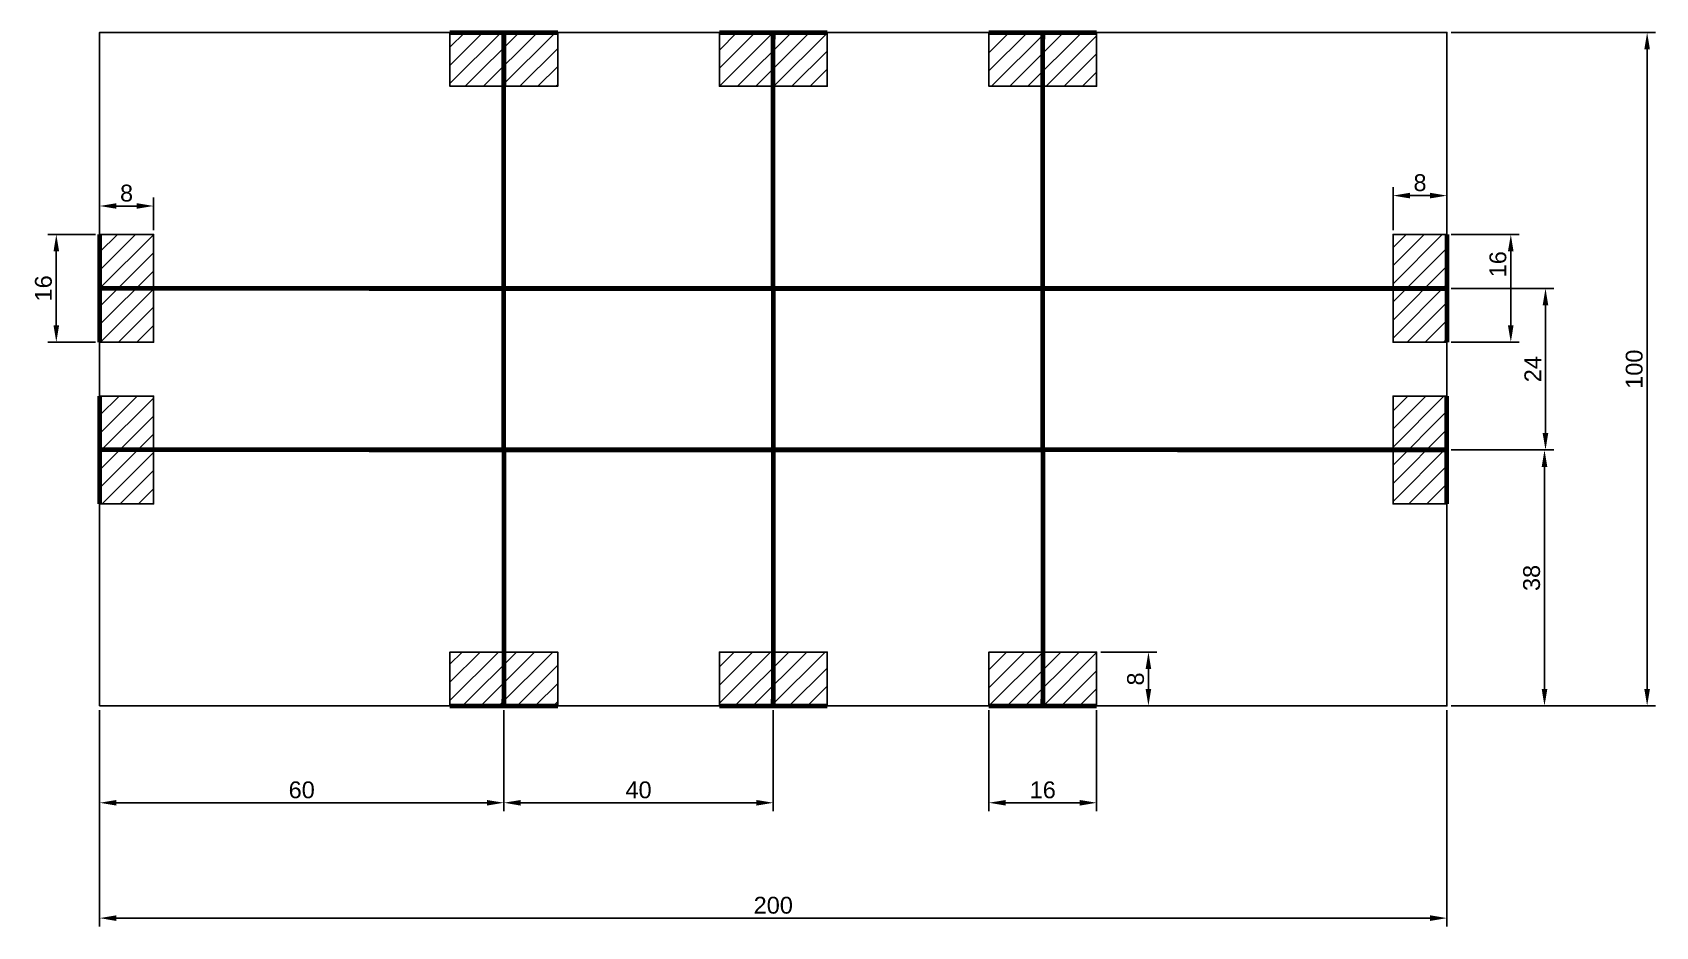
# Model space of a CAD drawing. Header units: millimetres. Extents: x -10 to 231, y -33 to 100.
import ezdxf

# ---------------------------------------------------------------- set-up
doc = ezdxf.new("R2010")
doc.units = ezdxf.units.MM
for name, color, linetype in [('Charging', 154, 'Continuous'), ('IN', 114, 'Continuous'), ('Miejsca odkładcze', 54, 'Continuous'), ('OUT', 14, 'Continuous'), ('Wymiary', 5, 'Continuous')]:
    doc.layers.add(name, color=color, linetype=linetype)
doc.layers.add('Roads', color=7, linetype='Continuous', lineweight=200)
doc.styles.get("Standard").update_dxf_attribs({"font": 'arial.ttf'})
doc.dimstyles.new('ISO-25', dxfattribs={"dimtxt": 2.5, "dimasz": 2.5, "dimexe": 1.25, "dimexo": 0.625, "dimtad": 1, "dimtxsty": 'Standard', "dimcen": 2.5, "dimadec": 0, "dimazin": 0, "dimtfac": 1, "dimtmove": 0, "dimatfit": 3, "dimfxl": 1, "dimarcsym": 0})

# ---------------------------------------------------------------- blocks, each defined once
blk = doc.blocks.new('*D8')
at = {"layer": 'Defpoints', "color": 0, "transparency": 16777216}
for p in [(0, 0), (200, 0), (200, -31.51)]:
    blk.add_point(p, dxfattribs=at)
at = {"layer": 'Wymiary', "color": 0, "lineweight": -2, "transparency": 16777216}
for p, q in [((0, -0.62), (0, -32.76)), ((200, -0.62), (200, -32.76)), ((2.5, -31.51), (197.5, -31.51))]:
    blk.add_line(p, q, dxfattribs=at)
at = {"layer": 'Wymiary', "color": 0, "transparency": 16777216}
for points in [[(2.5, -31.09), (2.5, -31.93), (0, -31.51)], [(197.5, -31.09), (197.5, -31.93), (200, -31.51)]]:
    blk.add_solid(points, dxfattribs=at)
at = {"layer": 'Wymiary', "color": 0, "transparency": 16777216, "insert": (100, -29.61), "char_height": 2.5, "attachment_point": 5}
blk.add_mtext('200', dxfattribs=at)
blk = doc.blocks.new('*D9')
at = {"layer": 'Defpoints', "color": 0, "transparency": 16777216}
for p in [(200, 100), (200, 0), (229.72, 0)]:
    blk.add_point(p, dxfattribs=at)
at = {"layer": 'Wymiary', "color": 0, "lineweight": -2, "transparency": 16777216}
for p, q in [((200.63, 100), (230.97, 100)), ((229.72, 97.5), (229.72, 2.5)), ((200.63, 0), (230.97, 0))]:
    blk.add_line(p, q, dxfattribs=at)
at = {"layer": 'Wymiary', "color": 0, "transparency": 16777216}
for points in [[(229.3, 97.5), (230.13, 97.5), (229.72, 100)], [(229.3, 2.5), (230.13, 2.5), (229.72, 0)]]:
    blk.add_solid(points, dxfattribs=at)
at = {"layer": 'Wymiary', "color": 0, "transparency": 16777216, "insert": (227.81, 50), "char_height": 2.5, "attachment_point": 5, "rotation": 90}
blk.add_mtext('100', dxfattribs=at)
blk = doc.blocks.new('*D14')
at = {"layer": 'Defpoints', "color": 0, "transparency": 16777216}
for p in [(132, 0), (148, 0), (148, -14.38)]:
    blk.add_point(p, dxfattribs=at)
at = {"layer": 'Wymiary', "color": 0, "lineweight": -2, "transparency": 16777216}
for p, q in [((132, -0.63), (132, -15.63)), ((148, -0.63), (148, -15.63)), ((134.5, -14.38), (145.5, -14.38))]:
    blk.add_line(p, q, dxfattribs=at)
at = {"layer": 'Wymiary', "color": 0, "transparency": 16777216}
for points in [[(134.5, -13.97), (134.5, -14.8), (132, -14.38)], [(145.5, -13.97), (145.5, -14.8), (148, -14.38)]]:
    blk.add_solid(points, dxfattribs=at)
at = {"layer": 'Wymiary', "color": 0, "transparency": 16777216, "insert": (140, -12.48), "char_height": 2.5, "attachment_point": 5}
blk.add_mtext('16', dxfattribs=at)
blk = doc.blocks.new('*D24')
at = {"layer": 'Defpoints', "color": 0, "transparency": 16777216}
for p in [(60, 0), (100, 0), (100, -14.38)]:
    blk.add_point(p, dxfattribs=at)
at = {"layer": 'Wymiary', "color": 0, "lineweight": -2, "transparency": 16777216}
for p, q in [((60, -0.63), (60, -15.63)), ((100, -0.63), (100, -15.63)), ((62.5, -14.38), (97.5, -14.38))]:
    blk.add_line(p, q, dxfattribs=at)
at = {"layer": 'Wymiary', "color": 0, "transparency": 16777216}
for points in [[(62.5, -13.97), (62.5, -14.8), (60, -14.38)], [(97.5, -13.97), (97.5, -14.8), (100, -14.38)]]:
    blk.add_solid(points, dxfattribs=at)
at = {"layer": 'Wymiary', "color": 0, "transparency": 16777216, "insert": (80, -12.48), "char_height": 2.5, "attachment_point": 5}
blk.add_mtext('40', dxfattribs=at)
blk = doc.blocks.new('*D25')
at = {"layer": 'Defpoints', "color": 0, "transparency": 16777216}
for p in [(0, 0), (60, 0), (0, -14.38)]:
    blk.add_point(p, dxfattribs=at)
at = {"layer": 'Wymiary', "color": 0, "lineweight": -2, "transparency": 16777216}
for p, q in [((0, -0.62), (0, -15.63)), ((60, -0.62), (60, -15.63)), ((57.5, -14.38), (2.5, -14.38))]:
    blk.add_line(p, q, dxfattribs=at)
at = {"layer": 'Wymiary', "color": 0, "transparency": 16777216}
for points in [[(2.5, -13.97), (2.5, -14.8), (0, -14.38)], [(57.5, -13.97), (57.5, -14.8), (60, -14.38)]]:
    blk.add_solid(points, dxfattribs=at)
at = {"layer": 'Wymiary', "color": 0, "transparency": 16777216, "insert": (30, -12.48), "char_height": 2.5, "attachment_point": 5}
blk.add_mtext('60', dxfattribs=at)
blk = doc.blocks.new('*D27')
at = {"layer": 'Defpoints', "color": 0, "transparency": 16777216}
for p in [(148, 8), (148, 0), (155.69, 0)]:
    blk.add_point(p, dxfattribs=at)
at = {"layer": 'Wymiary', "color": 0, "lineweight": -2, "transparency": 16777216}
for p, q in [((148.63, 8), (156.94, 8)), ((155.69, 5.5), (155.69, 2.5)), ((148.63, 0), (156.94, 0))]:
    blk.add_line(p, q, dxfattribs=at)
at = {"layer": 'Wymiary', "color": 0, "transparency": 16777216}
for points in [[(155.27, 5.5), (156.1, 5.5), (155.69, 8)], [(155.27, 2.5), (156.1, 2.5), (155.69, 0)]]:
    blk.add_solid(points, dxfattribs=at)
at = {"layer": 'Wymiary', "color": 0, "transparency": 16777216, "insert": (153.79, 4), "char_height": 2.5, "attachment_point": 5, "rotation": 90}
blk.add_mtext('8', dxfattribs=at)
blk = doc.blocks.new('*D35')
at = {"layer": 'Defpoints', "color": 0, "transparency": 16777216}
for p in [(200, 38), (200, 0), (214.48, 0)]:
    blk.add_point(p, dxfattribs=at)
at = {"layer": 'Wymiary', "color": 0, "lineweight": -2, "transparency": 16777216}
for p, q in [((200.63, 38), (215.73, 38)), ((214.48, 35.5), (214.48, 2.5)), ((200.63, 0), (215.73, 0))]:
    blk.add_line(p, q, dxfattribs=at)
at = {"layer": 'Wymiary', "color": 0, "transparency": 16777216}
for points in [[(214.07, 35.5), (214.9, 35.5), (214.48, 38)], [(214.07, 2.5), (214.9, 2.5), (214.48, 0)]]:
    blk.add_solid(points, dxfattribs=at)
at = {"layer": 'Wymiary', "color": 0, "transparency": 16777216, "insert": (212.58, 19), "char_height": 2.5, "attachment_point": 5, "rotation": 90}
blk.add_mtext('38', dxfattribs=at)
blk = doc.blocks.new('*D36')
at = {"layer": 'Defpoints', "color": 0, "transparency": 16777216}
for p in [(200, 62), (200, 38), (214.63, 38)]:
    blk.add_point(p, dxfattribs=at)
at = {"layer": 'Wymiary', "color": 0, "lineweight": -2, "transparency": 16777216}
for p, q in [((200.63, 62), (215.88, 62)), ((214.63, 59.5), (214.63, 40.5)), ((200.63, 38), (215.88, 38))]:
    blk.add_line(p, q, dxfattribs=at)
at = {"layer": 'Wymiary', "color": 0, "transparency": 16777216}
for points in [[(214.21, 59.5), (215.04, 59.5), (214.63, 62)], [(214.21, 40.5), (215.04, 40.5), (214.63, 38)]]:
    blk.add_solid(points, dxfattribs=at)
at = {"layer": 'Wymiary', "color": 0, "transparency": 16777216, "insert": (212.75, 50), "char_height": 2.5, "attachment_point": 5, "rotation": 90}
blk.add_mtext('24', dxfattribs=at)
blk = doc.blocks.new('*D37')
at = {"layer": 'Defpoints', "color": 0, "transparency": 16777216}
for p in [(-6.43, 70), (0, 70), (0, 54)]:
    blk.add_point(p, dxfattribs=at)
at = {"layer": 'Wymiary', "color": 0, "lineweight": -2, "transparency": 16777216}
for p, q in [((-0.63, 70), (-7.68, 70)), ((-6.43, 56.5), (-6.43, 67.5)), ((-0.63, 54), (-7.68, 54))]:
    blk.add_line(p, q, dxfattribs=at)
at = {"layer": 'Wymiary', "color": 0, "transparency": 16777216}
for points in [[(-6.84, 67.5), (-6.01, 67.5), (-6.43, 70)], [(-6.84, 56.5), (-6.01, 56.5), (-6.43, 54)]]:
    blk.add_solid(points, dxfattribs=at)
at = {"layer": 'Wymiary', "color": 0, "transparency": 16777216, "insert": (-8.33, 62), "char_height": 2.5, "attachment_point": 5, "rotation": 90}
blk.add_mtext('16', dxfattribs=at)
blk = doc.blocks.new('*D38')
at = {"layer": 'Defpoints', "color": 0, "transparency": 16777216}
for p in [(8, 74.23), (0, 70), (8, 70)]:
    blk.add_point(p, dxfattribs=at)
at = {"layer": 'Wymiary', "color": 0, "lineweight": -2, "transparency": 16777216}
for p, q in [((0, 70.62), (0, 75.48)), ((8, 70.62), (8, 75.48)), ((2.5, 74.23), (5.5, 74.23))]:
    blk.add_line(p, q, dxfattribs=at)
at = {"layer": 'Wymiary', "color": 0, "transparency": 16777216}
for points in [[(2.5, 74.65), (2.5, 73.82), (0, 74.23)], [(5.5, 74.65), (5.5, 73.82), (8, 74.23)]]:
    blk.add_solid(points, dxfattribs=at)
at = {"layer": 'Wymiary', "color": 0, "transparency": 16777216, "insert": (4, 76.13), "char_height": 2.5, "attachment_point": 5}
blk.add_mtext('8', dxfattribs=at)
blk = doc.blocks.new('*D39')
at = {"layer": 'Defpoints', "color": 0, "transparency": 16777216}
for p in [(200, 75.77), (192, 70), (200, 70)]:
    blk.add_point(p, dxfattribs=at)
at = {"layer": 'Wymiary', "color": 0, "lineweight": -2, "transparency": 16777216}
for p, q in [((192, 70.62), (192, 77.02)), ((194.5, 75.77), (197.5, 75.77)), ((200, 70.62), (200, 77.02))]:
    blk.add_line(p, q, dxfattribs=at)
at = {"layer": 'Wymiary', "color": 0, "transparency": 16777216}
for points in [[(194.5, 76.19), (194.5, 75.36), (192, 75.77)], [(197.5, 76.19), (197.5, 75.36), (200, 75.77)]]:
    blk.add_solid(points, dxfattribs=at)
at = {"layer": 'Wymiary', "color": 0, "transparency": 16777216, "insert": (196, 77.68), "char_height": 2.5, "attachment_point": 5}
blk.add_mtext('8', dxfattribs=at)
blk = doc.blocks.new('*D40')
at = {"layer": 'Defpoints', "color": 0, "transparency": 16777216}
for p in [(200, 70), (200, 54), (209.48, 54)]:
    blk.add_point(p, dxfattribs=at)
at = {"layer": 'Wymiary', "color": 0, "lineweight": -2, "transparency": 16777216}
for p, q in [((200.63, 70), (210.73, 70)), ((209.48, 67.5), (209.48, 56.5)), ((200.63, 54), (210.73, 54))]:
    blk.add_line(p, q, dxfattribs=at)
at = {"layer": 'Wymiary', "color": 0, "transparency": 16777216}
for points in [[(209.06, 67.5), (209.89, 67.5), (209.48, 70)], [(209.06, 56.5), (209.89, 56.5), (209.48, 54)]]:
    blk.add_solid(points, dxfattribs=at)
at = {"layer": 'Wymiary', "color": 0, "transparency": 16777216, "insert": (207.58, 65.58), "char_height": 2.5, "attachment_point": 5, "rotation": 90}
blk.add_mtext('16', dxfattribs=at)

msp = doc.modelspace()

# ---------------------------------------------------------------- hatches: boundary and pattern name
at = {"layer": 'Charging'}
h = msp.add_hatch(dxfattribs=at)
h.set_pattern_fill('ANSI31', color=256, scale=0.6)
h.paths.add_polyline_path([(60, 100), (52, 100), (52, 92), (60, 92)])
h.paths.add_polyline_path([(68, 100), (60, 100), (60, 92), (68, 92)])
h.paths.add_polyline_path([(100, 100), (92, 100), (92, 92), (100, 92)])
h.paths.add_polyline_path([(108, 100), (100, 100), (100, 92), (108, 92)])
h.paths.add_polyline_path([(140, 100), (132, 100), (132, 92), (140, 92)])
h.paths.add_polyline_path([(148, 100), (140, 100), (140, 92), (148, 92)])
at = {"layer": 'IN'}
h = msp.add_hatch(dxfattribs=at)
h.set_pattern_fill('ANSI31', color=256, scale=0.6)
h.paths.add_polyline_path([(8, 70), (0, 70), (0, 62), (8, 62)])
h.paths.add_polyline_path([(8, 62), (0, 62), (0, 54), (8, 54)])
h.paths.add_polyline_path([(8, 46), (0, 46), (0, 38), (8, 38)])
h.paths.add_polyline_path([(8, 38), (0, 38), (0, 30), (8, 30)])
at = {"layer": 'Miejsca odkładcze'}
h = msp.add_hatch(dxfattribs=at)
h.set_pattern_fill('ANSI31', color=256, scale=0.6)
h.paths.add_polyline_path([(60, 8), (52, 8), (52, 0), (60, 0)])
h.paths.add_polyline_path([(68, 8), (60, 8), (60, 0), (68, 0)])
h.paths.add_polyline_path([(100, 8), (92, 8), (92, 0), (100, 0)])
h.paths.add_polyline_path([(108, 8), (100, 8), (100, 0), (108, 0)])
h.paths.add_polyline_path([(140, 8), (132, 8), (132, 0), (140, 0)])
h.paths.add_polyline_path([(148, 8), (140, 8), (140, 0), (148, 0)])
at = {"layer": 'OUT'}
h = msp.add_hatch(dxfattribs=at)
h.set_pattern_fill('ANSI31', color=256, scale=0.6)
h.paths.add_polyline_path([(200, 70), (192, 70), (192, 62), (200, 62)])
h.paths.add_polyline_path([(200, 62), (192, 62), (192, 54), (200, 54)])
h.paths.add_polyline_path([(200, 46), (192, 46), (192, 38), (200, 38)])
h.paths.add_polyline_path([(200, 38), (192, 38), (192, 30), (200, 30)])

# ---------------------------------------------------------------- linework, layer by layer
for p, q in [((0, 100), (0, 62)), ((0, 100), (0, 38)), ((200, 100), (0, 100)), ((0, 100), (0, 0)), ((0, 0), (0, 100)), ((0, 100), (200, 100)), ((200, 0), (200, 100)), ((200, 100), (200, 0)), ((0, 38), (0, 22)), ((200, 38), (200, 22)), ((0, 0), (45, 0)), ((0, 0), (200, 0)), ((200, 0), (0, 0))]:
    msp.add_line(p, q)
for points in [[(0, 0), (200, 0), (200, 100), (0, 100)], [(0, 0), (0, 0), (0, 0), (0, 0)]]:
    msp.add_lwpolyline(points, close=True)
at = {"layer": 'Charging'}
for points in [[(60, 100), (52, 100), (52, 92), (60, 92)], [(60, 100), (68, 100), (68, 92), (60, 92)], [(100, 100), (92, 100), (92, 92), (100, 92)], [(100, 100), (108, 100), (108, 92), (100, 92)], [(140, 100), (132, 100), (132, 92), (140, 92)], [(140, 100), (148, 100), (148, 92), (140, 92)]]:
    msp.add_lwpolyline(points, dxfattribs=at)
at = {"layer": 'IN'}
for p, q in [((0, 70), (0, 78)), ((0, 62), (0, 70)), ((0, 30), (0, 38)), ((0, 22), (0, 30))]:
    msp.add_line(p, q, dxfattribs=at)
for points in [[(8, 62), (8, 70), (0, 70), (0, 62)], [(0, 62), (0, 54), (8, 54), (8, 62)], [(8, 38), (8, 46), (0, 46), (0, 38)], [(0, 38), (0, 30), (8, 30), (8, 38)]]:
    msp.add_lwpolyline(points, dxfattribs=at)
at = {"layer": 'Miejsca odkładcze'}
for points in [[(60, 0), (52, 0), (52, 8), (60, 8)], [(60, 0), (68, 0), (68, 8), (60, 8)], [(100, 0), (92, 0), (92, 8), (100, 8)], [(100, 0), (108, 0), (108, 8), (100, 8)], [(140, 0), (132, 0), (132, 8), (140, 8)], [(140, 0), (148, 0), (148, 8), (140, 8)]]:
    msp.add_lwpolyline(points, dxfattribs=at)
at = {"layer": 'OUT'}
for p, q in [((200, 70), (200, 78)), ((200, 62), (200, 70))]:
    msp.add_line(p, q, dxfattribs=at)
for points in [[(192, 62), (192, 70), (200, 70), (200, 62)], [(192, 62), (192, 62), (192, 54), (200, 54), (200, 62)], [(192, 38), (192, 46), (200, 46), (200, 38)], [(192, 38), (192, 38), (192, 30), (200, 30), (200, 38)]]:
    msp.add_lwpolyline(points, dxfattribs=at)
at = {"layer": 'Roads'}
for p, q in [((52, 100), (68, 100)), ((60, 62), (60, 100)), ((60, 62), (60, 100)), ((60, 62), (60, 100)), ((60, 62), (60, 100)), ((60, 100), (60, 92)), ((60, 100), (60, 99)), ((92, 100), (108, 100)), ((100, 62), (100, 100)), ((100, 100), (100, 99)), ((132, 100), (148, 100)), ((140, 62), (140, 100)), ((140, 100), (140, 99)), ((0, 70), (0, 54)), ((200, 70), (200, 54)), ((200, 62), (0, 62)), ((200, 62), (0, 62)), ((200, 62), (0, 62)), ((40, 62), (200, 62)), ((40, 62), (80, 62)), ((60, 38), (60, 62)), ((60, 62), (100, 62)), ((100, 62), (100, 38)), ((120, 62), (160, 62)), ((140, 38), (140, 62)), ((0, 46), (0, 30)), ((200, 30), (200, 46)), ((200, 38), (0, 38)), ((40, 38), (80, 38)), ((80, 38), (60, 38)), ((60, 38), (60, 0)), ((80, 38), (120, 38)), ((100, 38), (140, 38)), ((100, 38), (100, 0)), ((140, 38), (140, 0)), ((160, 38), (200, 38)), ((200, 38), (199, 38)), ((52, 0), (68, 0)), ((60, 0), (60, 1)), ((92, 0), (108, 0)), ((100, 0), (100, 1)), ((140, 0), (140, 1)), ((132, 0), (148, 0))]:
    msp.add_line(p, q, dxfattribs=at)

# ---------------------------------------------------------------- dimensions: what is measured, and where the dimension line sits
at = {"layer": 'Wymiary'}
for base, p1, p2, picture, middle in [((229.716, 0), (200, 100), (200, 0), '*D9', (227.814, 50)), ((-6.427, 70), (0, 54), (0, 70), '*D37', (-8.328, 62)), ((214.628, 38), (200, 62), (200, 38), '*D36', (212.748, 50)), ((214.484, 0), (200, 38), (200, 0), '*D35', (212.582, 19)), ((155.687, 0), (148, 8), (148, 0), '*D27', (153.786, 4))]:
    dim = msp.add_linear_dim(base=base, p1=p1, p2=p2, angle=90, dimstyle='ISO-25', dxfattribs=at)
    dim.commit()
    dim.dimension.update_dxf_attribs({"geometry": picture, "text_midpoint": middle})
for base, p1, p2, picture, middle in [((8, 74.232), (0, 70), (8, 70), '*D38', (4, 76.134)), ((200, 75.774), (192, 70), (200, 70), '*D39', (196, 77.676)), ((200, -31.511), (0, 0), (200, 0), '*D8', (100, -29.61)), ((0, -14.385), (60, 0), (0, 0), '*D25', (30, -12.483)), ((100, -14.385), (60, 0), (100, 0), '*D24', (80, -12.483)), ((148, -14.385), (132, 0), (148, 0), '*D14', (140, -12.483))]:
    dim = msp.add_linear_dim(base=base, p1=p1, p2=p2, dimstyle='ISO-25', dxfattribs=at)
    dim.commit()
    dim.dimension.update_dxf_attribs({"geometry": picture, "text_midpoint": middle})
dim = msp.add_linear_dim(base=(209.477, 54), p1=(200, 70), p2=(200, 54), angle=90, dimstyle='ISO-25', dxfattribs=at)
dim.commit()
dim.dimension.update_dxf_attribs({"geometry": '*D40', "text_midpoint": (209.477, 65.581), "dimtype": 160})

doc.saveas('drawing.dxf')
